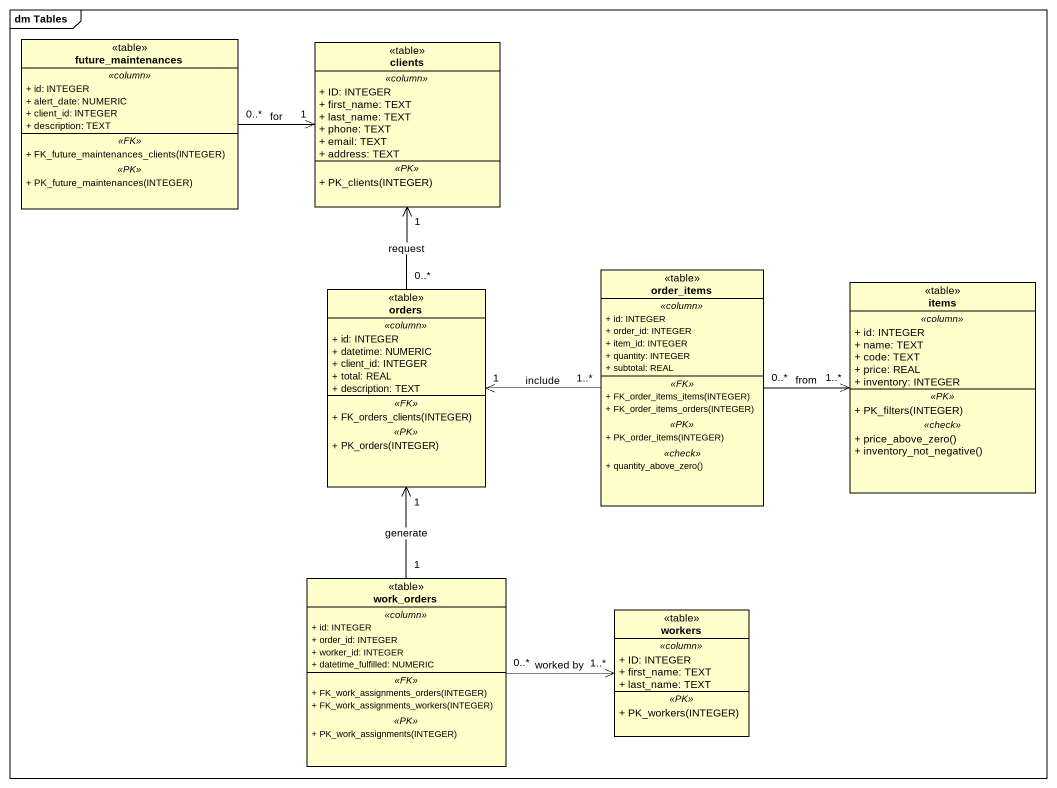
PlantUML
@startuml
mainframe dm Tables
hide circle
hide empty members
skinparam classAttributeIconSize 0
class future_maintenances <<table>> {
  .. <<column>> ..
  + id: INTEGER
  + alert_date: NUMERIC
  + client_id: INTEGER
  + description: TEXT
  .. <<FK>> ..
  + FK_future_maintenances_clients(INTEGER)
  .. <<PK>> ..
  + PK_future_maintenances(INTEGER)
}
class clients <<table>> {
  .. <<column>> ..
  + ID: INTEGER
  + first_name: TEXT
  + last_name: TEXT
  + phone: TEXT
  + email: TEXT
  + address: TEXT
  .. <<PK>> ..
  + PK_clients(INTEGER)
}
class orders <<table>> {
  .. <<column>> ..
  + id: INTEGER
  + datetime: NUMERIC
  + client_id: INTEGER
  + total: REAL
  + description: TEXT
  .. <<FK>> ..
  + FK_orders_clients(INTEGER)
  .. <<PK>> ..
  + PK_orders(INTEGER)
}
class order_items <<table>> {
  .. <<column>> ..
  + id: INTEGER
  + order_id: INTEGER
  + item_id: INTEGER
  + quantity: INTEGER
  + subtotal: REAL
  .. <<FK>> ..
  + FK_order_items_items(INTEGER)
  + FK_order_items_orders(INTEGER)
  .. <<PK>> ..
  + PK_order_items(INTEGER)
  .. <<check>> ..
  + quantity_above_zero()
}
class items <<table>> {
  .. <<column>> ..
  + id: INTEGER
  + name: TEXT
  + code: TEXT
  + price: REAL
  + inventory: INTEGER
  .. <<PK>> ..
  + PK_filters(INTEGER)
  .. <<check>> ..
  + price_above_zero()
  + inventory_not_negative()
}
class work_orders <<table>> {
  .. <<column>> ..
  + id: INTEGER
  + order_id: INTEGER
  + worker_id: INTEGER
  + datetime_fulfilled: NUMERIC
  .. <<FK>> ..
  + FK_work_assignments_orders(INTEGER)
  + FK_work_assignments_workers(INTEGER)
  .. <<PK>> ..
  + PK_work_assignments(INTEGER)
}
class workers <<table>> {
  .. <<column>> ..
  + ID: INTEGER
  + first_name: TEXT
  + last_name: TEXT
  .. <<PK>> ..
  + PK_workers(INTEGER)
}
future_maintenances "0..*" -right-> "1" clients : for
orders "0..*" -up-> "1" clients : request
order_items "1..*" -left-> "1" orders : include
order_items "0..*" -right-> "1..*" items : from
work_orders "1" -up-> "1" orders : generate
work_orders "0..*" -right-> "1..*" workers : worked by
@enduml
